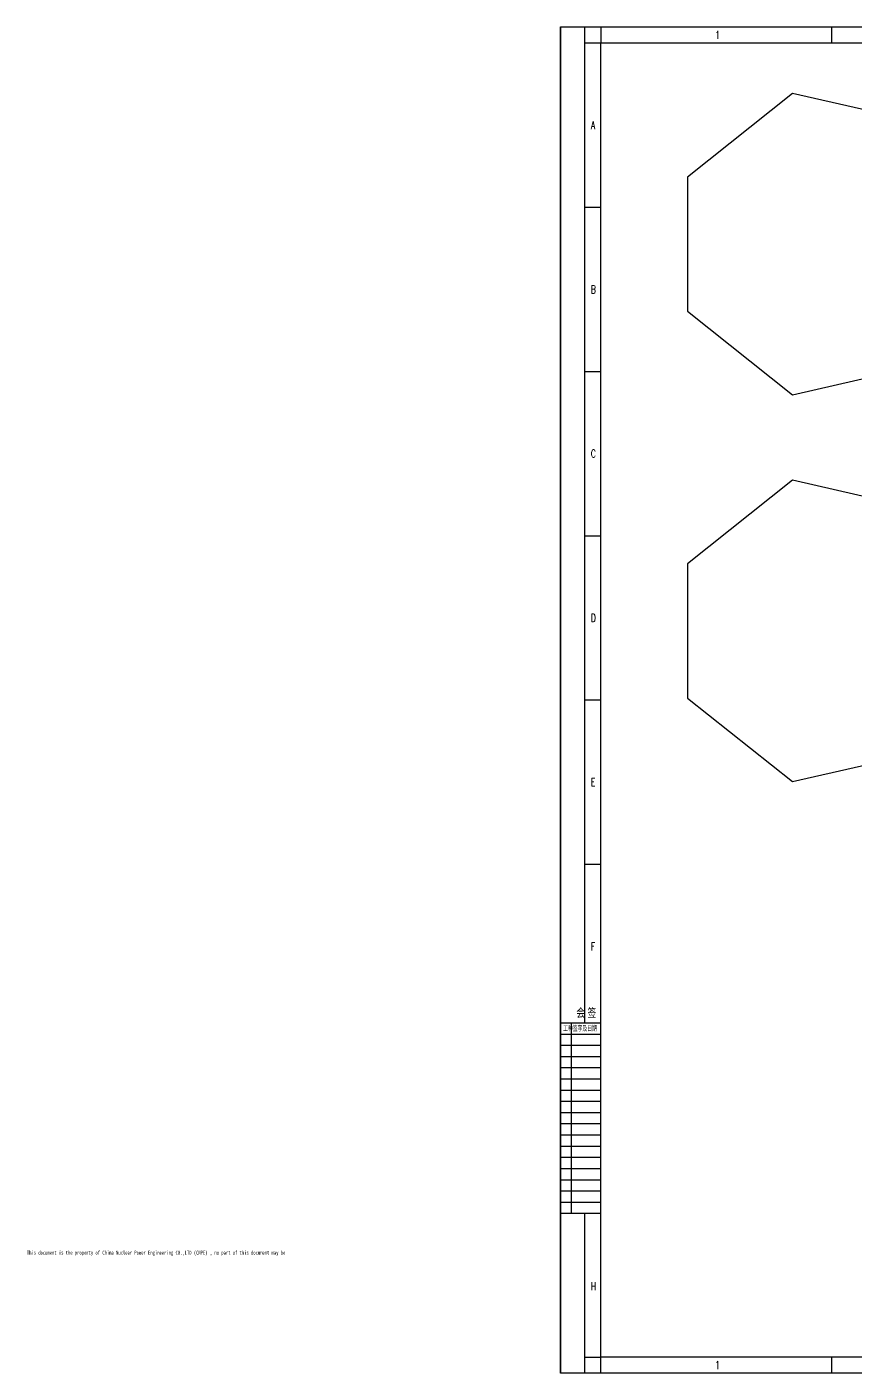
# Model space of a CAD drawing. Extents: x 288665 to 326723, y -93974 to -72949.
# Drawn here: x 288665 to 301596, y -93974 to -72949 of the extents above; entities that cross this region are included whole.
import ezdxf
from ezdxf.enums import TextEntityAlignment as Align

# ---------------------------------------------------------------- set-up
doc = ezdxf.new("R2010")
doc.units = 0
doc.layers.get('0').update_dxf_attribs({"linetype": 'CONTINUOUS'})
for name, color, linetype in [('1', 7, 'CONTINUOUS'), ('B版云线202106', 2, 'CONTINUOUS'), ('C77(文本)', 7, 'CONTINUOUS'), ('wall', 7, 'CONTINUOUS')]:
    doc.layers.add(name, color=color, linetype=linetype)
doc.styles.add('bine', font='binee.shx', dxfattribs={"width": 0.7, "bigfont": 'binec.shx'})
doc.styles.add('HZ', font='TXT.shx', dxfattribs={"width": 0.7, "bigfont": 'hz.shx'})
doc.styles.add('宋体', font='', dxfattribs={"width": 0.7})
doc.styles.get('宋体').set_extended_font_data('SimSun')

# ---------------------------------------------------------------- blocks, each defined once
blk = doc.blocks.new('会签')
at = {"color": 0}
for p, q in [((3629.69, -1305.73), (3604.69, -1305.73)), ((3611.37, -1424.73), (3611.37, -1305.73)), ((3629.69, -1312.73), (3604.69, -1312.73)), ((3629.69, -1319.73), (3604.69, -1319.73)), ((3629.69, -1326.73), (3604.69, -1326.73)), ((3629.69, -1333.73), (3604.69, -1333.73)), ((3629.69, -1340.73), (3604.69, -1340.73)), ((3629.69, -1347.73), (3604.69, -1347.73)), ((3629.69, -1354.73), (3604.69, -1354.73)), ((3629.69, -1361.73), (3604.69, -1361.73)), ((3629.69, -1368.73), (3604.69, -1368.73)), ((3629.69, -1375.73), (3604.69, -1375.73)), ((3629.69, -1382.73), (3604.69, -1382.73)), ((3629.69, -1389.73), (3604.69, -1389.73)), ((3629.69, -1396.73), (3604.69, -1396.73)), ((3629.69, -1403.73), (3604.69, -1403.73)), ((3629.69, -1410.73), (3604.69, -1410.73)), ((3629.69, -1417.73), (3604.69, -1417.73)), ((3629.69, -1424.73), (3604.69, -1424.73))]:
    blk.add_line(p, q, dxfattribs=at)
at = {"color": 0, "style": 'bine', "width": 0.7}
for s, height, p in [('会 签  ', 6, (3622.23, -1302.52)), ('工种签字及日期', 3.3, (3616.78, -1310.89))]:
    blk.add_text(s, height=height, dxfattribs=at).set_placement(p, align=Align.CENTER)
blk = doc.blocks.new('tk2')
at = {"color": 4, "flags": 128}
for points in [[(89525, -546808), (89525, -525783)], [(89525, -525783), (119250, -525783)], [(90150, -525783), (90150, -526033)], [(93756, -525783), (93756, -526033)], [(97362, -525783), (97362, -526033)], [(100968, -525783), (100968, -526033)], [(104574, -525783), (104574, -526033)], [(108180, -525783), (108180, -526033)], [(111786, -525783), (111786, -526033)], [(115392, -525783), (115392, -526033)], [(119000, -525783), (119000, -526033)], [(119250, -525783), (119250, -546808)], [(89900, -526033), (90150, -526033)], [(93756, -546558), (93756, -546808)], [(97362, -546558), (97362, -546808)], [(100968, -546558), (100968, -546808)], [(104574, -546558), (104574, -546808)], [(108180, -546558), (108180, -546808)], [(111786, -546558), (111786, -546808)], [(115392, -546558), (115392, -546808)], [(119250, -546808), (89525, -546808)]]:
    blk.add_lwpolyline(points, dxfattribs=at)
at = {"color": 4}
blk.add_lwpolyline([(89900, -541343), (89900, -525783)], dxfattribs=at)
at = {"flags": 128}
for points in [[(89900, -526033), (90150, -526033)], [(119000, -526033), (119250, -526033)], [(89900, -528599), (90150, -528599)], [(119000, -528599), (119250, -528599)], [(89900, -531165), (90150, -531165)], [(119000, -531165), (119250, -531165)], [(89900, -533730), (90150, -533730)], [(119000, -533730), (119250, -533730)], [(89900, -536296), (90150, -536296)], [(119000, -536296), (119250, -536296)], [(89900, -538862), (90150, -538862)], [(119000, -538862), (119250, -538862)], [(119000, -541427), (119250, -541427)], [(119000, -543993), (119250, -543993)], [(89900, -546558), (90150, -546558)], [(90150, -546808), (90150, -546558)], [(104574, -546808), (104574, -546558)], [(108180, -546808), (108180, -546558)], [(111786, -546808), (111786, -546558)], [(115392, -546808), (115392, -546558)], [(118998, -546808), (118998, -546558)], [(119000, -546558), (119250, -546558)]]:
    blk.add_lwpolyline(points, dxfattribs=at)
blk.add_lwpolyline([(90150, -526033), (118998, -526033), (118998, -546558), (90150, -546558)], close=True)
blk.add_lwpolyline([(89900, -546808), (89900, -544318)])
at = {"layer": 'C77(文本)', "color": 4}
for p in [(114498, -526033), (118998, -538353)]:
    blk.add_line(p, (118998, -526033), dxfattribs=at)
at = {"color": 0, "xscale": 25, "yscale": 25, "zscale": 25}
blk.add_blockref('会签', (-592, -508700), dxfattribs=at)
at = {"color": 0, "style": 'HZ', "width": 0.7}
for s, p in [('1', (91938, -525971)), ('2', (95544, -525971)), ('3', (99150, -525971)), ('4', (102756, -525971)), ('5', (106362, -525971)), ('6', (109968, -525971)), ('7', (113574, -525971)), ('8', (117180, -525971)), ('A', (89996, -527379)), ('A', (119096, -527379)), ('B', (89996, -529945)), ('B', (119096, -529945)), ('C', (89996, -532510)), ('C', (119096, -532510)), ('D', (89996, -535076)), ('D', (119096, -535076)), ('E', (89996, -537641)), ('E', (119096, -537641)), ('F', (89996, -540207)), ('F', (119096, -540207)), ('G', (119096, -542773)), ('H', (119096, -545338)), ('H', (89996, -545515)), ('1', (91938, -546746)), ('2', (95544, -546746)), ('3', (99150, -546746)), ('4', (102756, -546746)), ('5', (106362, -546746)), ('6', (109968, -546746)), ('7', (113574, -546746)), ('8', (117180, -546746))]:
    blk.add_text(s, height=125, dxfattribs=at).set_placement(p)

msp = doc.modelspace()

# ---------------------------------------------------------------- linework, layer by layer
for points in [[(296998, -72949), (326723, -72949), (326723, -93974), (296998, -93974)], [(303567, -76340), (302659, -74453), (300617, -73987), (298979, -75293), (298979, -77388), (300617, -78694), (302659, -78227)], [(303567, -82383), (302659, -80496), (300617, -80030), (298979, -81336), (298979, -83431), (300617, -84736), (302659, -84270)]]:
    msp.add_lwpolyline(points, close=True)
at = {"layer": 'wall', "const_width": 0.972, "elevation": 0}
msp.add_lwpolyline([(289831, -77607), (289831, -77607)], dxfattribs=at)

# ---------------------------------------------------------------- block references
at = {"layer": 'B版云线202106'}
msp.add_blockref('tk2', (207474, 452835), dxfattribs=at)

# ---------------------------------------------------------------- texts
at = {"layer": '1', "color": 2, "ltscale": 0.8, "style": '宋体', "width": 0.7}
msp.add_text('This document is the property of China Nuclear Power Engineering CO.,LTD (CNPE) , no part of this document may be', height=62.503, dxfattribs=at).set_placement((288664, -92124))

doc.saveas('drawing.dxf')
